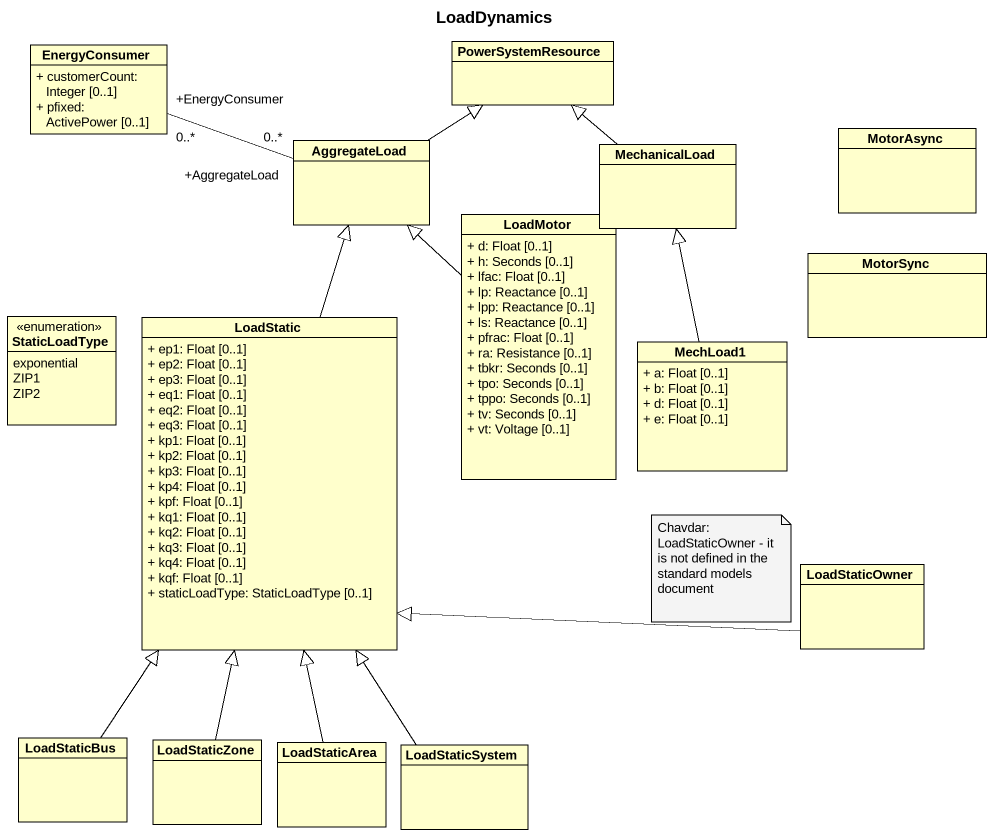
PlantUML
@startuml
title LoadDynamics
hide circle
hide empty members
skinparam classAttributeIconSize 0
class EnergyConsumer {
  + customerCount: Integer [0..1]
  + pfixed: ActivePower [0..1]
}
class PowerSystemResource
class AggregateLoad
class MechanicalLoad
class MotorAsync
class LoadMotor {
  + d: Float [0..1]
  + h: Seconds [0..1]
  + lfac: Float [0..1]
  + lp: Reactance [0..1]
  + lpp: Reactance [0..1]
  + ls: Reactance [0..1]
  + pfrac: Float [0..1]
  + ra: Resistance [0..1]
  + tbkr: Seconds [0..1]
  + tpo: Seconds [0..1]
  + tppo: Seconds [0..1]
  + tv: Seconds [0..1]
  + vt: Voltage [0..1]
}
class MotorSync
enum StaticLoadType {
  exponential
  ZIP1
  ZIP2
}
class LoadStatic {
  + ep1: Float [0..1]
  + ep2: Float [0..1]
  + ep3: Float [0..1]
  + eq1: Float [0..1]
  + eq2: Float [0..1]
  + eq3: Float [0..1]
  + kp1: Float [0..1]
  + kp2: Float [0..1]
  + kp3: Float [0..1]
  + kp4: Float [0..1]
  + kpf: Float [0..1]
  + kq1: Float [0..1]
  + kq2: Float [0..1]
  + kq3: Float [0..1]
  + kq4: Float [0..1]
  + kqf: Float [0..1]
  + staticLoadType: StaticLoadType [0..1]
}
class MechLoad1 {
  + a: Float [0..1]
  + b: Float [0..1]
  + d: Float [0..1]
  + e: Float [0..1]
}
class LoadStaticOwner
class LoadStaticBus
class LoadStaticZone
class LoadStaticArea
class LoadStaticSystem
AggregateLoad "+AggregateLoad\n0..*" -left- "+EnergyConsumer\n0..*" EnergyConsumer
AggregateLoad -up-|> PowerSystemResource
MechanicalLoad -up-|> PowerSystemResource
LoadMotor -up-|> AggregateLoad
LoadStatic -up-|> AggregateLoad
MechLoad1 -up-|> MechanicalLoad
LoadStaticOwner -left-|> LoadStatic
LoadStaticBus -up-|> LoadStatic
LoadStaticZone -up-|> LoadStatic
LoadStaticArea -up-|> LoadStatic
LoadStaticSystem -up-|> LoadStatic
note as N1
  Chavdar: LoadStaticOwner - it is not defined in the standard models document
end note
@enduml
